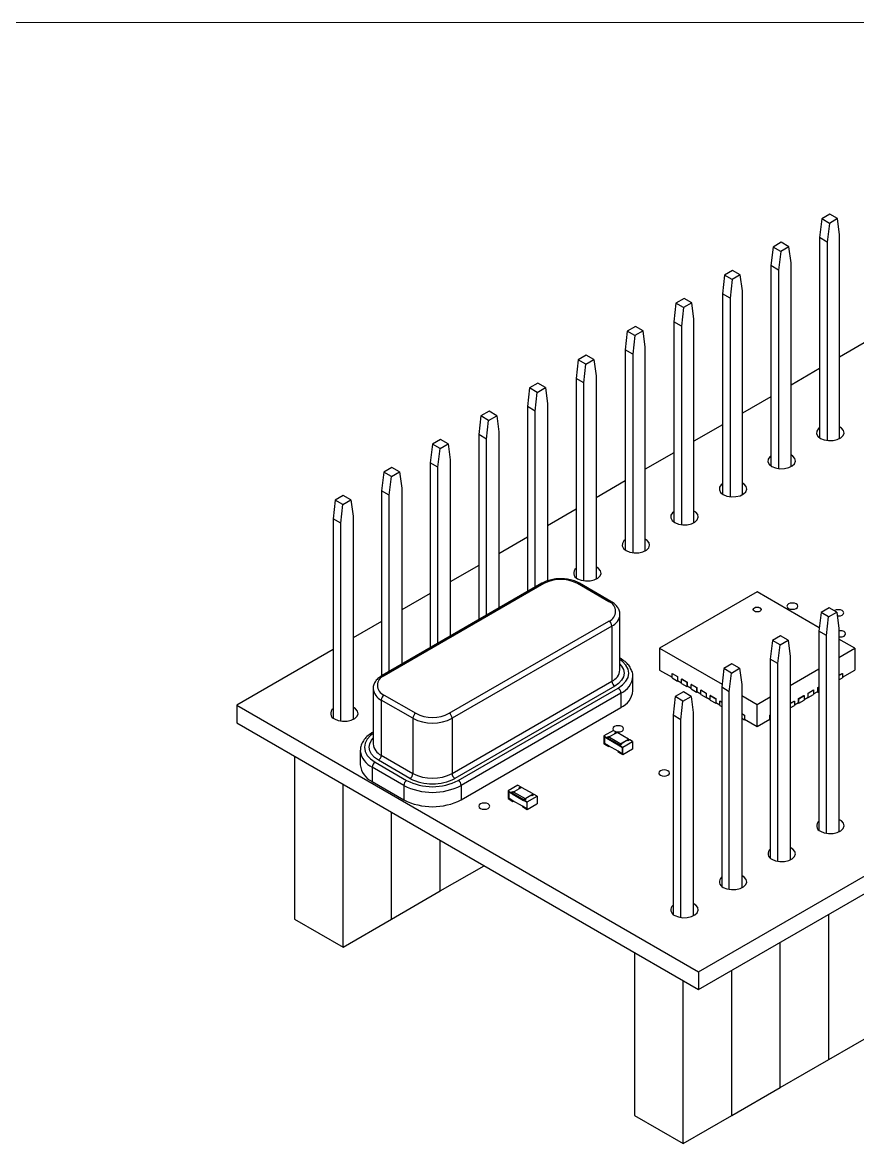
# Model space of a CAD drawing. Header units: millimetres. Extents: x 5 to 292, y 4 to 204.
# Drawn here: x 144.2 to 205.9, y 121.6 to 204.5 of the extents above; entities that cross this region are included whole.
import ezdxf

# ---------------------------------------------------------------- set-up
doc = ezdxf.new("R2010")
doc.units = ezdxf.units.MM

msp = doc.modelspace()

# ---------------------------------------------------------------- linework, layer by layer
at = {"color": 7, "linetype": 'Continuous', "lineweight": 18}
msp.add_line((4.92, 204.48), (291.92, 204.48), dxfattribs=at)
at = {"color": 7, "linetype": 'Continuous', "lineweight": 25}
for p, q in [((203.253, 189.958), (203.095, 188.58)), ((203.855, 190.306), (203.253, 189.958)), ((203.819, 189.632), (203.253, 189.958)), ((204.421, 189.979), (203.819, 189.632)), ((204.421, 189.979), (203.855, 190.306)), ((204.579, 188.783), (204.421, 189.979)), ((203.819, 189.632), (203.661, 188.253)), ((200.263, 188.232), (199.661, 187.884)), ((200.829, 187.906), (200.263, 188.232)), ((203.661, 188.253), (203.095, 188.58)), ((203.095, 188.58), (203.095, 173.788)), ((203.661, 188.253), (203.661, 173.586)), ((204.579, 173.729), (204.579, 188.783)), ((199.661, 187.884), (199.503, 186.506)), ((200.226, 187.558), (199.661, 187.884)), ((200.226, 187.558), (200.069, 186.18)), ((200.829, 187.906), (200.226, 187.558)), ((200.987, 186.71), (200.829, 187.906)), ((200.069, 186.18), (199.503, 186.506)), ((199.503, 186.506), (199.503, 171.714)), ((200.987, 171.655), (200.987, 186.71)), ((196.069, 185.811), (195.911, 184.433)), ((196.671, 186.159), (196.069, 185.811)), ((196.634, 185.484), (196.069, 185.811)), ((197.237, 185.832), (196.634, 185.484)), ((197.237, 185.832), (196.671, 186.159)), ((197.394, 184.636), (197.237, 185.832)), ((200.069, 186.18), (200.069, 171.512)), ((196.634, 185.484), (196.477, 184.106)), ((193.079, 184.085), (192.477, 183.737)), ((193.645, 183.758), (193.079, 184.085)), ((196.477, 184.106), (195.911, 184.433)), ((195.911, 184.433), (195.911, 169.641)), ((196.477, 184.106), (196.477, 169.439)), ((197.394, 169.581), (197.394, 184.636)), ((192.477, 183.737), (192.319, 182.359)), ((193.042, 183.411), (192.477, 183.737)), ((193.042, 183.411), (192.885, 182.032)), ((193.645, 183.758), (193.042, 183.411)), ((193.802, 182.562), (193.645, 183.758)), ((192.885, 182.032), (192.319, 182.359)), ((192.319, 182.359), (192.319, 167.567)), ((193.802, 167.508), (193.802, 182.562)), ((188.884, 181.663), (188.727, 180.285)), ((189.487, 182.011), (188.884, 181.663)), ((189.45, 181.337), (188.884, 181.663)), ((190.053, 181.685), (189.45, 181.337)), ((190.053, 181.685), (189.487, 182.011)), ((190.21, 180.489), (190.053, 181.685)), ((192.885, 182.032), (192.885, 167.365)), ((189.45, 181.337), (189.292, 179.959)), ((206.687, 180.97), (204.579, 179.753)), ((185.854, 179.892), (185.252, 179.544)), ((186.42, 179.566), (185.854, 179.892)), ((189.292, 179.959), (188.727, 180.285)), ((188.727, 180.285), (188.727, 165.493)), ((189.292, 179.959), (189.292, 165.291)), ((190.21, 165.434), (190.21, 180.489)), ((185.252, 179.544), (185.094, 178.166)), ((185.817, 179.218), (185.252, 179.544)), ((185.66, 177.84), (185.817, 179.218)), ((185.817, 179.218), (186.42, 179.566)), ((186.42, 179.566), (186.577, 178.37)), ((185.66, 177.84), (185.094, 178.166)), ((185.094, 178.166), (185.094, 163.451)), ((186.577, 178.37), (186.577, 163.34)), ((203.095, 178.897), (200.987, 177.679)), ((181.66, 177.471), (181.502, 176.093)), ((182.262, 177.819), (181.66, 177.471)), ((182.225, 177.144), (181.66, 177.471)), ((182.225, 177.144), (182.828, 177.492)), ((182.828, 177.492), (182.262, 177.819)), ((182.828, 177.492), (182.985, 176.296)), ((185.66, 163.224), (185.66, 177.84)), ((182.068, 175.766), (182.225, 177.144)), ((199.503, 176.823), (197.394, 175.606)), ((178.67, 175.745), (178.067, 175.397)), ((179.236, 175.418), (178.67, 175.745)), ((182.068, 175.766), (181.502, 176.093)), ((181.502, 176.093), (181.502, 162.419)), ((182.068, 162.745), (182.068, 175.766)), ((182.985, 176.296), (182.985, 163.214)), ((178.067, 175.397), (177.91, 174.019)), ((178.633, 175.071), (178.067, 175.397)), ((178.476, 173.692), (178.633, 175.071)), ((178.633, 175.071), (179.236, 175.418)), ((179.236, 175.418), (179.393, 174.222)), ((178.476, 173.692), (177.91, 174.019)), ((177.91, 174.019), (177.91, 160.345)), ((179.393, 174.222), (179.393, 161.202)), ((195.911, 174.749), (193.802, 173.532)), ((174.475, 173.323), (174.318, 171.945)), ((175.078, 173.671), (174.475, 173.323)), ((175.041, 172.997), (174.475, 173.323)), ((175.041, 172.997), (175.644, 173.345)), ((175.644, 173.345), (175.078, 173.671)), ((175.644, 173.345), (175.801, 172.149)), ((178.476, 160.672), (178.476, 173.692)), ((174.883, 171.619), (175.041, 172.997)), ((192.319, 172.676), (190.21, 171.458)), ((171.486, 171.598), (170.883, 171.25)), ((172.051, 171.271), (171.486, 171.598)), ((174.883, 171.619), (174.318, 171.945)), ((174.318, 171.945), (174.318, 158.272)), ((174.883, 158.598), (174.883, 171.619)), ((175.801, 172.149), (175.801, 159.128)), ((170.883, 171.25), (170.726, 169.872)), ((171.449, 170.923), (170.883, 171.25)), ((171.291, 169.545), (171.449, 170.923)), ((171.449, 170.923), (172.051, 171.271)), ((172.051, 171.271), (172.209, 170.075)), ((171.291, 169.545), (170.726, 169.872)), ((170.726, 169.872), (170.726, 156.195)), ((172.209, 170.075), (172.209, 157.054)), ((188.727, 170.602), (186.577, 169.361)), ((167.291, 169.176), (167.134, 167.798)), ((167.894, 169.524), (167.291, 169.176)), ((167.857, 168.85), (167.291, 169.176)), ((167.857, 168.85), (168.459, 169.197)), ((168.459, 169.197), (167.894, 169.524)), ((168.459, 169.197), (168.617, 168.001)), ((171.291, 156.524), (171.291, 169.545)), ((167.699, 167.471), (167.857, 168.85)), ((185.094, 168.505), (182.985, 167.288)), ((167.699, 167.471), (167.134, 167.798)), ((167.134, 167.798), (167.134, 153.082)), ((167.699, 152.855), (167.699, 167.471)), ((168.617, 168.001), (168.617, 152.971)), ((181.502, 166.431), (179.393, 165.214)), ((194.156, 134.32), (247.896, 165.343)), ((177.91, 164.358), (175.801, 163.14)), ((194.156, 133.013), (247.896, 164.037)), ((182.572, 163.036), (170.763, 156.219)), ((182.722, 163.022), (170.913, 156.205)), ((187.53, 161.675), (185.197, 163.022)), ((187.68, 161.689), (185.347, 163.036)), ((198.487, 162.403), (191.274, 158.239)), ((203.073, 159.755), (198.487, 162.403)), ((174.318, 162.284), (172.209, 161.067)), ((203.202, 160.878), (203.044, 159.5)), ((203.804, 161.226), (203.202, 160.878)), ((203.767, 160.552), (203.202, 160.878)), ((203.767, 160.552), (204.37, 160.9)), ((204.37, 160.9), (203.804, 161.226)), ((204.37, 160.9), (204.528, 159.703)), ((170.726, 160.21), (168.617, 158.993)), ((175.721, 153.429), (187.53, 160.246)), ((188.343, 156.632), (188.343, 160.715)), ((203.61, 159.174), (203.767, 160.552)), ((187.742, 159.878), (175.933, 153.061)), ((187.742, 159.878), (187.742, 155.796)), ((200.212, 159.152), (199.61, 158.805)), ((200.778, 158.826), (200.212, 159.152)), ((203.61, 159.174), (203.044, 159.5)), ((203.044, 159.5), (203.044, 144.796)), ((203.61, 144.562), (203.61, 159.174)), ((204.528, 159.703), (204.528, 144.672)), ((199.61, 158.805), (199.452, 157.427)), ((200.175, 158.478), (199.61, 158.805)), ((200.018, 157.1), (200.175, 158.478)), ((200.175, 158.478), (200.778, 158.826)), ((200.778, 158.826), (200.935, 157.63)), ((205.699, 158.239), (204.528, 158.915)), ((167.134, 158.137), (160.016, 154.028)), ((188.352, 157.505), (188.343, 157.51)), ((191.274, 158.239), (195.886, 155.577)), ((191.274, 158.239), (191.274, 156.622)), ((200.018, 157.1), (199.452, 157.427)), ((199.452, 157.427), (199.452, 142.722)), ((200.935, 157.63), (200.935, 142.598)), ((204.528, 157.563), (205.699, 158.239)), ((205.699, 158.239), (205.699, 156.622)), ((191.274, 156.622), (192.193, 156.091)), ((196.018, 156.731), (195.86, 155.353)), ((196.62, 157.079), (196.018, 156.731)), ((196.583, 156.404), (196.018, 156.731)), ((196.583, 156.404), (197.186, 156.752)), ((197.186, 156.752), (196.62, 157.079)), ((197.186, 156.752), (197.343, 155.556)), ((200.018, 142.488), (200.018, 157.1)), ((200.935, 155.489), (203.044, 156.706)), ((204.78, 156.091), (205.699, 156.622)), ((175.933, 148.979), (187.742, 155.796)), ((189.293, 155.081), (189.293, 156.143)), ((192.208, 156.377), (192.193, 156.369)), ((192.193, 156.043), (192.193, 156.369)), ((192.193, 156.369), (192.589, 156.141)), ((192.193, 156.043), (192.589, 155.814)), ((192.208, 156.377), (192.604, 156.149)), ((192.604, 156.149), (192.589, 156.141)), ((192.589, 156.141), (192.589, 155.814)), ((192.589, 155.814), (192.632, 155.838)), ((192.604, 156.149), (192.604, 155.855)), ((192.604, 155.855), (192.901, 155.683)), ((192.915, 155.969), (192.901, 155.961)), ((192.901, 155.634), (192.901, 155.961)), ((192.901, 155.961), (193.296, 155.732)), ((192.915, 155.969), (193.311, 155.74)), ((196.426, 155.026), (196.583, 156.404)), ((204.528, 156.24), (204.766, 156.377)), ((204.528, 156.223), (204.78, 156.369)), ((204.528, 155.897), (204.78, 156.043)), ((204.766, 156.377), (204.78, 156.369)), ((204.78, 156.369), (204.78, 156.043)), ((170.1, 155.245), (170.1, 151.163)), ((187.954, 155.428), (176.146, 148.611)), ((176.393, 148.468), (188.202, 155.285)), ((193.028, 155.005), (192.425, 154.657)), ((192.901, 155.634), (193.296, 155.406)), ((193.594, 154.679), (193.028, 155.005)), ((193.311, 155.74), (193.296, 155.732)), ((193.296, 155.732), (193.296, 155.406)), ((193.296, 155.406), (193.339, 155.43)), ((193.311, 155.74), (193.311, 155.447)), ((193.311, 155.447), (193.608, 155.275)), ((193.622, 155.561), (193.608, 155.553)), ((193.608, 155.553), (194.004, 155.324)), ((193.608, 155.226), (193.608, 155.553)), ((193.608, 155.226), (194.004, 154.998)), ((193.622, 155.561), (194.018, 155.332)), ((194.004, 155.324), (194.018, 155.332)), ((194.004, 155.324), (194.004, 154.998)), ((194.004, 154.998), (194.046, 155.022)), ((194.018, 155.332), (194.018, 155.038)), ((194.018, 155.038), (194.315, 154.867)), ((194.329, 155.153), (194.315, 155.145)), ((194.315, 155.145), (194.711, 154.916)), ((194.315, 154.818), (194.315, 155.145)), ((194.329, 155.153), (194.725, 154.924)), ((196.426, 155.026), (195.86, 155.353)), ((195.86, 155.353), (195.86, 140.649)), ((196.426, 140.415), (196.426, 155.026)), ((197.343, 155.556), (197.343, 140.524)), ((202.248, 154.924), (202.644, 155.153)), ((202.263, 154.916), (202.659, 155.145)), ((202.644, 155.153), (202.659, 155.145)), ((202.659, 155.145), (202.659, 154.818)), ((202.659, 154.867), (202.956, 155.038)), ((202.927, 155.022), (202.97, 154.998)), ((202.956, 155.332), (203.044, 155.383)), ((202.956, 155.038), (202.956, 155.332)), ((202.956, 155.332), (202.97, 155.324)), ((202.97, 155.324), (203.044, 155.367)), ((202.97, 154.998), (202.97, 155.324)), ((202.97, 154.998), (203.044, 155.04)), ((173.034, 153.061), (170.701, 154.408)), ((170.701, 154.408), (170.701, 150.326)), ((170.913, 154.776), (173.246, 153.429)), ((188.414, 154.918), (176.605, 148.101)), ((188.414, 154.918), (188.414, 153.856)), ((192.425, 154.657), (192.268, 153.279)), ((192.991, 154.331), (192.425, 154.657)), ((192.834, 152.953), (192.991, 154.331)), ((192.991, 154.331), (193.594, 154.679)), ((193.594, 154.679), (193.751, 153.482)), ((194.315, 154.818), (194.711, 154.589)), ((194.725, 154.924), (194.711, 154.916)), ((194.711, 154.916), (194.711, 154.589)), ((194.711, 154.589), (194.753, 154.614)), ((194.725, 154.924), (194.725, 154.63)), ((194.725, 154.63), (195.022, 154.459)), ((195.036, 154.744), (195.022, 154.736)), ((195.022, 154.736), (195.418, 154.508)), ((195.022, 154.41), (195.022, 154.736)), ((195.022, 154.41), (195.418, 154.181)), ((195.036, 154.744), (195.432, 154.516)), ((195.432, 154.516), (195.418, 154.508)), ((195.418, 154.508), (195.418, 154.181)), ((195.418, 154.181), (195.46, 154.206)), ((195.432, 154.516), (195.432, 154.222)), ((195.432, 154.222), (195.729, 154.05)), ((195.743, 154.336), (195.729, 154.328)), ((195.729, 154.001), (195.729, 154.328)), ((195.729, 154.328), (195.86, 154.252)), ((195.743, 154.336), (195.86, 154.269)), ((197.343, 154.735), (198.487, 154.075)), ((198.487, 154.075), (199.452, 154.633)), ((200.935, 154.166), (201.23, 154.336)), ((200.935, 154.15), (201.244, 154.328)), ((201.23, 154.336), (201.244, 154.328)), ((201.244, 154.328), (201.244, 154.001)), ((201.244, 154.05), (201.541, 154.222)), ((201.513, 154.206), (201.555, 154.181)), ((201.541, 154.516), (201.937, 154.744)), ((201.541, 154.222), (201.541, 154.516)), ((201.541, 154.516), (201.555, 154.508)), ((201.555, 154.508), (201.951, 154.736)), ((201.555, 154.181), (201.555, 154.508)), ((201.555, 154.181), (201.951, 154.41)), ((201.937, 154.744), (201.951, 154.736)), ((201.951, 154.736), (201.951, 154.41)), ((201.951, 154.459), (202.248, 154.63)), ((202.22, 154.614), (202.263, 154.589)), ((202.248, 154.63), (202.248, 154.924)), ((202.248, 154.924), (202.263, 154.916)), ((202.263, 154.589), (202.263, 154.916)), ((202.263, 154.589), (202.659, 154.818)), ((160.016, 154.028), (160.016, 152.721)), ((160.016, 154.028), (194.156, 134.32)), ((176.605, 147.039), (188.414, 153.856)), ((192.834, 152.953), (192.268, 153.279)), ((192.268, 153.279), (192.268, 138.575)), ((193.751, 153.482), (193.751, 138.451)), ((195.729, 154.001), (195.86, 153.926)), ((197.343, 153.412), (197.553, 153.291)), ((197.343, 153.396), (197.539, 153.283)), ((197.553, 153.291), (197.539, 153.283)), ((197.539, 153.283), (197.539, 152.956)), ((197.553, 153.291), (197.553, 152.997)), ((198.487, 152.458), (198.487, 154.075)), ((199.42, 153.291), (199.452, 153.31)), ((199.42, 152.997), (199.42, 153.291)), ((199.42, 153.291), (199.434, 153.283)), ((199.434, 153.283), (199.452, 153.293)), ((199.434, 152.956), (199.434, 153.283)), ((200.935, 153.823), (201.244, 154.001)), ((160.016, 152.721), (194.156, 133.013)), ((173.034, 153.061), (173.034, 148.979)), ((175.933, 153.061), (175.933, 148.979)), ((192.834, 138.341), (192.834, 152.953)), ((197.343, 153.07), (197.539, 152.956)), ((197.539, 152.956), (197.582, 152.981)), ((197.553, 152.997), (198.487, 152.458)), ((198.487, 152.458), (199.42, 152.997)), ((199.392, 152.981), (199.434, 152.956)), ((199.434, 152.956), (199.452, 152.967)), ((170.1, 152.04), (170.091, 152.035)), ((187.863, 152.167), (187.142, 151.751)), ((187.142, 151.751), (187.142, 151.179)), ((187.142, 151.751), (187.354, 151.628)), ((187.184, 151.204), (187.184, 151.677)), ((187.354, 151.579), (187.184, 151.677)), ((187.191, 151.673), (187.191, 151.208)), ((187.354, 151.628), (187.495, 151.71)), ((187.354, 151.628), (187.354, 151.579)), ((187.495, 151.661), (187.361, 151.583)), ((188.136, 152.015), (187.432, 151.608)), ((187.495, 151.71), (187.552, 151.677)), ((187.495, 151.71), (187.495, 151.661)), ((187.495, 151.661), (187.509, 151.653)), ((187.566, 151.669), (188.415, 151.179)), ((187.863, 152.167), (188.075, 152.045)), ((188.075, 152.045), (187.934, 151.963)), ((187.99, 151.931), (187.934, 151.963)), ((188.068, 151.992), (187.976, 151.939)), ((188.068, 151.992), (188.075, 151.996)), ((188.082, 151.984), (188.068, 151.992)), ((188.075, 152.045), (188.075, 151.996)), ((188.985, 151.527), (188.136, 152.015)), ((187.142, 151.179), (187.495, 150.975)), ((187.191, 151.208), (187.184, 151.204)), ((187.495, 151.024), (187.184, 151.204)), ((187.502, 151.028), (187.191, 151.208)), ((187.354, 151.579), (187.361, 151.583)), ((187.361, 151.583), (188.344, 151.016)), ((187.432, 151.608), (187.432, 151.592)), ((187.432, 151.608), (188.279, 151.119)), ((187.432, 151.592), (188.279, 151.103)), ((187.433, 151.591), (188.282, 151.101)), ((187.433, 151.591), (187.433, 151.543)), ((187.433, 151.543), (188.282, 151.054)), ((187.495, 151.024), (187.502, 151.028)), ((187.495, 150.975), (187.495, 151.024)), ((187.495, 150.975), (187.545, 151.004)), ((188.209, 150.62), (187.502, 151.028)), ((188.279, 151.119), (188.985, 151.527)), ((188.279, 151.103), (188.413, 151.18)), ((188.279, 151.119), (188.279, 151.103)), ((188.415, 151.13), (188.282, 151.054)), ((188.282, 151.054), (188.282, 151.101)), ((188.485, 151.138), (188.344, 151.057)), ((188.344, 151.057), (188.556, 150.934)), ((188.344, 151.057), (188.344, 151.008)), ((188.344, 151.008), (188.514, 150.91)), ((188.413, 151.18), (188.851, 151.433)), ((188.485, 151.138), (188.415, 151.179)), ((188.415, 151.13), (188.415, 151.178)), ((188.443, 151.114), (188.415, 151.13)), ((188.514, 150.91), (188.514, 150.436)), ((188.556, 150.934), (189.277, 151.351)), ((188.556, 150.363), (188.556, 150.934)), ((188.851, 151.433), (188.985, 151.51)), ((188.924, 151.392), (188.851, 151.433)), ((188.854, 151.432), (188.986, 151.507)), ((188.895, 151.408), (188.986, 151.46)), ((189.065, 151.473), (188.924, 151.392)), ((188.986, 151.507), (188.983, 151.509)), ((188.985, 151.527), (188.985, 151.51)), ((188.986, 151.507), (188.986, 151.46)), ((189.016, 151.445), (188.986, 151.462)), ((189.277, 151.351), (189.065, 151.473)), ((189.277, 151.351), (189.277, 150.787)), ((164.283, 150.258), (164.283, 138.224)), ((169.15, 150.673), (169.15, 149.611)), ((172.822, 148.611), (170.489, 149.958)), ((170.701, 150.326), (173.034, 148.979)), ((188.202, 150.616), (188.209, 150.62)), ((188.202, 150.616), (188.202, 150.567)), ((188.514, 150.436), (188.202, 150.616)), ((188.556, 150.363), (188.202, 150.567)), ((188.514, 150.444), (188.209, 150.62)), ((189.27, 150.775), (188.556, 150.363)), ((172.363, 148.101), (170.029, 149.448)), ((170.029, 149.448), (170.029, 148.387)), ((170.241, 149.815), (172.575, 148.468)), ((170.029, 148.387), (172.363, 147.039)), ((167.875, 136.151), (167.875, 148.185)), ((172.363, 148.101), (172.363, 147.039)), ((176.605, 148.101), (176.605, 147.039)), ((180.796, 148.109), (180.075, 147.693)), ((180.075, 147.693), (180.075, 147.121)), ((180.075, 147.693), (180.287, 147.57)), ((180.118, 147.145), (180.118, 147.619)), ((180.287, 147.521), (180.118, 147.619)), ((180.125, 147.615), (180.125, 147.15)), ((180.287, 147.57), (180.429, 147.652)), ((180.287, 147.57), (180.287, 147.521)), ((180.287, 147.521), (180.294, 147.525)), ((180.429, 147.603), (180.294, 147.525)), ((180.294, 147.525), (181.277, 146.958)), ((181.069, 147.956), (180.365, 147.55)), ((180.365, 147.55), (181.212, 147.061)), ((180.365, 147.55), (180.365, 147.534)), ((180.365, 147.534), (181.212, 147.044)), ((180.367, 147.533), (181.215, 147.043)), ((180.367, 147.533), (180.367, 147.485)), ((180.367, 147.485), (181.215, 146.995)), ((180.429, 147.652), (180.485, 147.619)), ((180.429, 147.652), (180.429, 147.603)), ((180.429, 147.603), (180.443, 147.595)), ((180.499, 147.611), (181.348, 147.121)), ((180.796, 148.109), (181.009, 147.986)), ((181.009, 147.986), (180.867, 147.905)), ((180.923, 147.872), (180.867, 147.905)), ((181.002, 147.933), (180.91, 147.88)), ((181.002, 147.933), (181.009, 147.937)), ((181.015, 147.925), (181.002, 147.933)), ((181.009, 147.986), (181.009, 147.937)), ((181.919, 147.468), (181.069, 147.956)), ((180.075, 147.121), (180.429, 146.917)), ((180.125, 147.15), (180.118, 147.145)), ((180.429, 146.966), (180.118, 147.145)), ((180.436, 146.97), (180.125, 147.15)), ((180.429, 146.966), (180.436, 146.97)), ((180.429, 146.917), (180.429, 146.966)), ((180.429, 146.917), (180.478, 146.945)), ((181.143, 146.562), (180.436, 146.97)), ((181.212, 147.061), (181.919, 147.468)), ((181.212, 147.044), (181.347, 147.122)), ((181.212, 147.061), (181.212, 147.044)), ((181.348, 147.072), (181.215, 146.995)), ((181.215, 146.995), (181.215, 147.043)), ((181.419, 147.08), (181.277, 146.999)), ((181.277, 146.999), (181.489, 146.876)), ((181.277, 146.999), (181.277, 146.95)), ((181.277, 146.95), (181.447, 146.852)), ((181.347, 147.122), (181.785, 147.375)), ((181.419, 147.08), (181.348, 147.121)), ((181.348, 147.072), (181.348, 147.12)), ((181.376, 147.056), (181.348, 147.072)), ((181.447, 146.852), (181.447, 146.378)), ((181.489, 146.876), (182.211, 147.292)), ((181.489, 146.305), (181.489, 146.876)), ((182.204, 146.717), (181.489, 146.305)), ((181.785, 147.375), (181.919, 147.452)), ((181.857, 147.333), (181.785, 147.375)), ((181.788, 147.373), (181.919, 147.449)), ((181.829, 147.35), (181.919, 147.402)), ((181.999, 147.415), (181.857, 147.333)), ((181.919, 147.449), (181.916, 147.451)), ((181.919, 147.468), (181.919, 147.452)), ((181.919, 147.449), (181.919, 147.402)), ((181.949, 147.386), (181.919, 147.404)), ((182.211, 147.292), (181.999, 147.415)), ((182.211, 147.292), (182.211, 146.729)), ((171.467, 138.224), (171.467, 146.111)), ((181.136, 146.558), (181.143, 146.562)), ((181.136, 146.558), (181.136, 146.509)), ((181.447, 146.378), (181.136, 146.558)), ((181.489, 146.305), (181.136, 146.509)), ((181.447, 146.386), (181.143, 146.562)), ((175.059, 140.298), (175.059, 144.037)), ((175.059, 140.298), (178.298, 142.168)), ((171.467, 138.224), (175.059, 140.298)), ((203.786, 127.853), (203.786, 138.573)), ((164.283, 138.224), (167.875, 136.151)), ((167.875, 136.151), (171.467, 138.224)), ((200.194, 125.779), (200.194, 136.499)), ((189.417, 135.749), (189.417, 123.705)), ((194.156, 134.32), (194.156, 133.013)), ((196.602, 123.705), (196.602, 134.425)), ((193.01, 121.632), (193.01, 133.675)), ((203.786, 127.853), (207.378, 129.926)), ((200.194, 125.779), (203.786, 127.853)), ((196.602, 123.705), (200.194, 125.779)), ((189.417, 123.705), (193.01, 121.632)), ((193.01, 121.632), (196.602, 123.705))]:
    msp.add_line(p, q, dxfattribs=at)
at = {"color": 8, "linetype": 'Continuous', "lineweight": 25}
for p, q in [((188.352, 157.505), (188.343, 157.509)), ((170.091, 152.035), (170.1, 152.039))]:
    msp.add_line(p, q, dxfattribs=at)
at = {"color": 7, "linetype": 'Continuous', "lineweight": 25, "flags": 128}
for points in [[(203.095, 174.533), (203.009, 174.462), (202.887, 174.281), (202.873, 174.088), (202.969, 173.902), (203.164, 173.744)], [(203.164, 173.744), (203.437, 173.632), (203.759, 173.576), (204.095, 173.584), (204.407, 173.655), (204.664, 173.78), (204.836, 173.946), (204.904, 174.136), (204.863, 174.329), (204.715, 174.503), (204.579, 174.592)], [(199.503, 172.459), (199.417, 172.388), (199.295, 172.208), (199.281, 172.014), (199.377, 171.828), (199.572, 171.67)], [(199.572, 171.67), (199.845, 171.558), (200.167, 171.503), (200.503, 171.511), (200.815, 171.581), (201.072, 171.706), (201.243, 171.873), (201.312, 172.063), (201.271, 172.255), (201.123, 172.429), (200.987, 172.519)], [(195.911, 170.386), (195.825, 170.315), (195.703, 170.134), (195.689, 169.94), (195.785, 169.755), (195.98, 169.597)], [(195.98, 169.597), (196.253, 169.484), (196.575, 169.429), (196.91, 169.437), (197.223, 169.507), (197.479, 169.633), (197.651, 169.799), (197.72, 169.989), (197.679, 170.181), (197.531, 170.355), (197.394, 170.445)], [(192.319, 168.312), (192.233, 168.241), (192.111, 168.06), (192.097, 167.867), (192.193, 167.681), (192.388, 167.523)], [(192.388, 167.523), (192.661, 167.41), (192.983, 167.355), (193.318, 167.363), (193.631, 167.434), (193.887, 167.559), (194.059, 167.725), (194.128, 167.915), (194.087, 168.108), (193.939, 168.282), (193.802, 168.371)], [(188.727, 166.238), (188.641, 166.167), (188.519, 165.987), (188.505, 165.793), (188.601, 165.607), (188.796, 165.449)], [(188.796, 165.449), (189.069, 165.337), (189.391, 165.282), (189.726, 165.29), (190.039, 165.36), (190.295, 165.485), (190.467, 165.652), (190.536, 165.841), (190.495, 166.034), (190.347, 166.208), (190.21, 166.298)], [(185.204, 163.376), (185.477, 163.263), (185.799, 163.208), (186.134, 163.216), (186.447, 163.286), (186.703, 163.412), (186.875, 163.578), (186.944, 163.768), (186.902, 163.96), (186.755, 164.134), (186.577, 164.245)], [(200.802, 161.18), (200.932, 161.13), (201.085, 161.112), (201.238, 161.13), (201.368, 161.18), (201.455, 161.255), (201.485, 161.343), (201.455, 161.431), (201.368, 161.506), (201.238, 161.556), (201.085, 161.574), (200.932, 161.556), (200.802, 161.506), (200.716, 161.431), (200.685, 161.343), (200.716, 161.255), (200.802, 161.18)], [(198.699, 160.974), (198.601, 160.936), (198.487, 160.923), (198.372, 160.936), (198.275, 160.974), (198.209, 161.03), (198.187, 161.096), (198.209, 161.163), (198.275, 161.219), (198.372, 161.256), (198.487, 161.27), (198.601, 161.256), (198.699, 161.219), (198.764, 161.163), (198.787, 161.096), (198.764, 161.03), (198.699, 160.974)], [(198.786, 161.088), (198.764, 161.146), (198.699, 161.202), (198.601, 161.24), (198.487, 161.253), (198.372, 161.24), (198.275, 161.202), (198.209, 161.146), (198.187, 161.088)], [(204.406, 160.626), (204.479, 160.622), (204.632, 160.64), (204.762, 160.69), (204.849, 160.765), (204.879, 160.853), (204.849, 160.941), (204.762, 161.016), (204.632, 161.066), (204.479, 161.084), (204.326, 161.066), (204.196, 161.016), (204.182, 161.008)], [(204.528, 159.077), (204.621, 159.071), (204.774, 159.089), (204.904, 159.139), (204.99, 159.214), (205.021, 159.302), (204.99, 159.39), (204.904, 159.465), (204.774, 159.515), (204.621, 159.533), (204.528, 159.526)], [(167.243, 153.007), (167.516, 152.895), (167.838, 152.839), (168.174, 152.847), (168.486, 152.918), (168.743, 153.043), (168.915, 153.21), (168.983, 153.399), (168.942, 153.592), (168.794, 153.766), (168.617, 153.876)], [(188.008, 152.084), (188.063, 152.067), (188.216, 152.05), (188.369, 152.067), (188.499, 152.118), (188.585, 152.192), (188.616, 152.281), (188.585, 152.369), (188.499, 152.444), (188.369, 152.494), (188.216, 152.512), (188.063, 152.494), (187.933, 152.444), (187.846, 152.369), (187.816, 152.281), (187.846, 152.192), (187.874, 152.161)], [(191.327, 148.852), (191.457, 148.802), (191.61, 148.784), (191.763, 148.802), (191.893, 148.852), (191.98, 148.927), (192.01, 149.015), (191.98, 149.104), (191.893, 149.178), (191.763, 149.228), (191.61, 149.246), (191.457, 149.228), (191.327, 149.178), (191.24, 149.104), (191.21, 149.015), (191.24, 148.927), (191.327, 148.852)], [(178.034, 146.403), (178.163, 146.353), (178.316, 146.335), (178.469, 146.353), (178.599, 146.403), (178.686, 146.478), (178.716, 146.566), (178.686, 146.654), (178.599, 146.729), (178.469, 146.779), (178.316, 146.797), (178.163, 146.779), (178.034, 146.729), (177.947, 146.654), (177.916, 146.566), (177.947, 146.478), (178.034, 146.403)], [(203.164, 144.713), (203.437, 144.6), (203.759, 144.545), (204.095, 144.553), (204.407, 144.623), (204.664, 144.748), (204.836, 144.915), (204.904, 145.105), (204.863, 145.297), (204.715, 145.471), (204.528, 145.587)], [(199.572, 142.639), (199.845, 142.526), (200.167, 142.471), (200.503, 142.479), (200.815, 142.55), (201.072, 142.675), (201.243, 142.841), (201.312, 143.031), (201.271, 143.223), (201.123, 143.398), (200.935, 143.513)], [(195.98, 140.565), (196.253, 140.453), (196.575, 140.397), (196.91, 140.405), (197.223, 140.476), (197.479, 140.601), (197.651, 140.768), (197.72, 140.957), (197.679, 141.15), (197.531, 141.324), (197.343, 141.439)], [(192.388, 138.492), (192.661, 138.379), (192.983, 138.324), (193.318, 138.332), (193.631, 138.402), (193.887, 138.527), (194.059, 138.694), (194.128, 138.884), (194.087, 139.076), (193.939, 139.25), (193.751, 139.365)]]:
    msp.add_lwpolyline(points, dxfattribs=at)
at = {"color": 8, "linetype": 'Continuous', "lineweight": 25, "flags": 128}
for points in [[(188.343, 157.051), (188.464, 156.907), (188.597, 156.652), (188.643, 156.388), (188.597, 156.123), (188.464, 155.868), (188.246, 155.634), (187.954, 155.428)], [(188.202, 155.285), (188.538, 155.522), (188.787, 155.791), (188.941, 156.083), (188.993, 156.388), (188.941, 156.692), (188.787, 156.984), (188.538, 157.253), (188.343, 157.402)], [(170.1, 151.932), (169.905, 151.784), (169.656, 151.514), (169.502, 151.222), (169.45, 150.918), (169.502, 150.614), (169.656, 150.321), (169.905, 150.052), (170.241, 149.815)], [(170.489, 149.958), (170.196, 150.164), (169.979, 150.398), (169.846, 150.653), (169.8, 150.918), (169.846, 151.182), (169.979, 151.437), (170.1, 151.581)]]:
    msp.add_lwpolyline(points, dxfattribs=at)
at = {"color": 7, "linetype": 'Continuous', "lineweight": 25}
for centre, radius, start, end in [((185.357, 163.785), 0.437, 127.01456, 249.43215), ((183.959, 160.633), 2.69, 62.60966, 117.39035), ((187.259, 160.96), 0.764, 290.78342, 69.21658), ((187.282, 159.857), 0.461, 2.60538, 57.39483), ((171.184, 155.49), 0.764, 110.78338, 249.21662), ((188.203, 155.817), 0.461, 182.60538, 237.39483), ((187.953, 154.897), 0.461, 2.60565, 57.39394), ((187.791, 155.231), 1.509, 294.37477, 354.30514), ((171.161, 154.387), 0.461, 122.60517, 177.39462), ((167.397, 153.416), 0.437, 127.01444, 249.43217), ((173.495, 153.04), 0.461, 122.60517, 177.39462), ((174.484, 155.817), 2.69, 242.60967, 297.39033), ((175.473, 153.04), 0.461, 2.60538, 57.39483), ((174.484, 155.859), 3.151, 242.60966, 297.39034), ((189.262, 150.788), 0.0154, 302.64888, 357.37114), ((170.24, 150.347), 0.461, 302.60496, 357.39463), ((170.652, 149.761), 1.509, 185.6948, 245.62528), ((170.49, 149.427), 0.461, 122.60581, 177.3946), ((172.823, 148.08), 0.461, 122.60581, 177.3946), ((174.484, 152.153), 4.15, 242.60964, 297.39036), ((172.574, 149), 0.461, 302.60496, 357.39463), ((174.484, 151.818), 3.612, 242.60971, 297.39032), ((174.484, 151.776), 3.151, 242.60966, 297.39034), ((176.394, 149), 0.461, 182.60538, 237.39483), ((176.145, 148.08), 0.461, 2.60565, 57.39394), ((174.484, 152.195), 4.611, 242.6097, 297.3903), ((174.484, 151.134), 4.611, 242.6097, 297.3903), ((182.195, 146.73), 0.0154, 302.64554, 357.3791), ((203.316, 145.121), 0.436, 128.6315, 249.56059), ((199.724, 143.048), 0.436, 128.63146, 249.56061), ((196.132, 140.974), 0.436, 128.63141, 249.56077), ((192.54, 138.9), 0.436, 128.63149, 249.56057)]:
    msp.add_arc(centre, radius, start, end, dxfattribs=at)
at = {"color": 8, "linetype": 'Continuous', "lineweight": 25}
for centre, radius, start, end in [((182.634, 162.899), 0.151, 54.38469, 114.30884), ((185.284, 162.899), 0.151, 65.69099, 125.61527), ((187.616, 161.571), 0.135, 61.68324, 129.6108), ((187.338, 160.802), 1.008, 293.65069, 355.49937), ((187.317, 156.735), 1.031, 294.37458, 354.30529), ((170.825, 156.082), 0.151, 54.38501, 114.2906), ((187.826, 156.265), 1.47, 293.58735, 356.19238), ((171.128, 155.35), 1.034, 186.20846, 245.5805), ((171.126, 151.265), 1.031, 185.69475, 245.62543), ((170.658, 150.83), 1.519, 186.89115, 245.5202)]:
    msp.add_arc(centre, radius, start, end, dxfattribs=at)
at = {"color": 7, "linetype": 'Continuous', "lineweight": 25}
for points, knots in [([(185.347, 163.036), (185.286, 163.069), (185.113, 163.162), (184.785, 163.276), (184.363, 163.358), (183.923, 163.382), (183.485, 163.348), (183.067, 163.257), (182.766, 163.143), (182.613, 163.059), (182.572, 163.036)], [0, 0, 0, 0, 0.0779938, 0.22303, 0.3675991, 0.5117428, 0.6559166, 0.8006402, 0.9465342, 1, 1, 1, 1]), ([(188.331, 160.723), (188.331, 160.785), (188.332, 160.942), (188.227, 161.183), (188.043, 161.428), (187.844, 161.59), (187.712, 161.67), (187.68, 161.689)], [0, 0, 0, 0, 0.158843, 0.405394, 0.655475, 0.917993, 1, 1, 1, 1]), ([(189.291, 156.172), (189.291, 156.175), (189.304, 156.289), (189.242, 156.516), (189.104, 156.832), (188.871, 157.123), (188.612, 157.345), (188.42, 157.462), (188.352, 157.505)], [0, 0, 0, 0, 0.005722, 0.219168, 0.431748, 0.649125, 0.873878, 1, 1, 1, 1]), ([(170.763, 156.219), (170.706, 156.184), (170.54, 156.081), (170.33, 155.882), (170.171, 155.621), (170.097, 155.401), (170.108, 155.273), (170.112, 155.237)], [0, 0, 0, 0, 0.148578, 0.428888, 0.672944, 0.907409, 1, 1, 1, 1]), ([(170.091, 152.035), (170.023, 151.993), (169.828, 151.873), (169.556, 151.64), (169.318, 151.327), (169.17, 150.989), (169.158, 150.756), (169.152, 150.643)], [0, 0, 0, 0, 0.119874, 0.346707, 0.572964, 0.7936, 1, 1, 1, 1])]:
    msp.add_open_spline(points, degree=3, knots=knots, dxfattribs=at)

doc.saveas('drawing.dxf')
